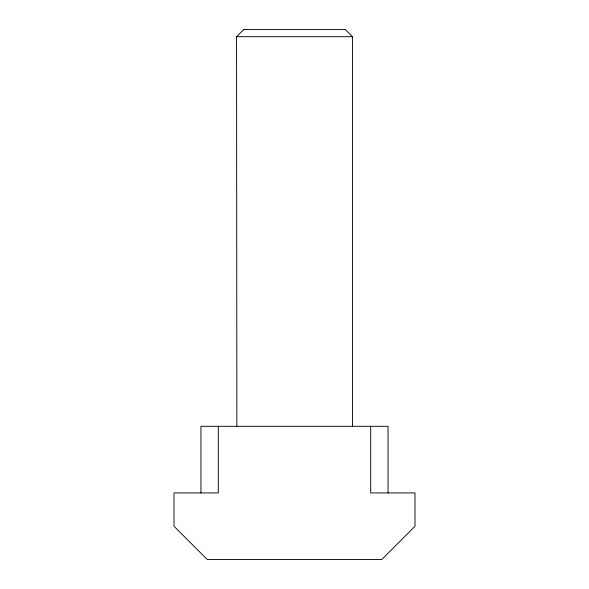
<?xml version="1.0" encoding="UTF-8"?>
<svg xmlns="http://www.w3.org/2000/svg" width="589" height="589" viewBox="0 0 589 589"><rect width="100%" height="100%" fill="white"/><g stroke="black" fill="none" stroke-linecap="round" stroke-linejoin="round"><path stroke-width="0.88" d="M352.436 426.303L352.436 36.695L345.191 29.45L243.809 29.45M236.866 426.303L236.564 36.695L243.883 29.45M236.564 36.695L352.436 36.695M388.063 492.927L388.063 426.303L200.937 426.303L200.937 492.927M370.687 426.303L370.687 492.927L415.002 492.927L415.002 526.235L381.694 559.55L207.306 559.55L173.998 526.235L173.998 492.927L218.313 492.927L218.313 426.303"/></g></svg>
